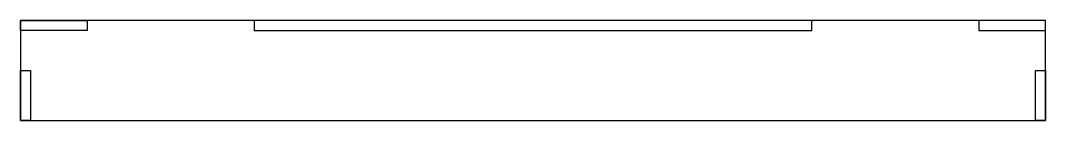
# Model space of a CAD drawing. Header units: millimetres. Extents: x 0 to 307, y 0 to 30.
import ezdxf

# ---------------------------------------------------------------- set-up
doc = ezdxf.new("R2010")
doc.units = ezdxf.units.MM
doc.layers.get('0').update_dxf_attribs({"linetype": 'CONTINUOUS'})

msp = doc.modelspace()

# ---------------------------------------------------------------- linework, layer by layer
for p, q in [((307, 30), (0, 30)), ((0, 30), (0, 0)), ((0, 30), (20, 30)), ((0, 27), (0, 30)), ((20, 30), (20, 27)), ((307, 30), (287, 30)), ((287, 30), (287, 27)), ((307, 0), (307, 30)), ((307, 27), (307, 30)), ((20, 27), (0, 27)), ((287, 27), (307, 27)), ((304, 0), (304, 15)), ((304, 15), (307, 15)), ((307, 15), (307, 0)), ((0, 0), (307, 0)), ((307, 0), (304, 0))]:
    msp.add_line(p, q)
for points in [[(237, 30), (70, 30), (70, 27), (237, 27)], [(3, 0), (0, 0), (0, 15), (3, 15)]]:
    msp.add_lwpolyline(points, close=True)

doc.saveas('drawing.dxf')
